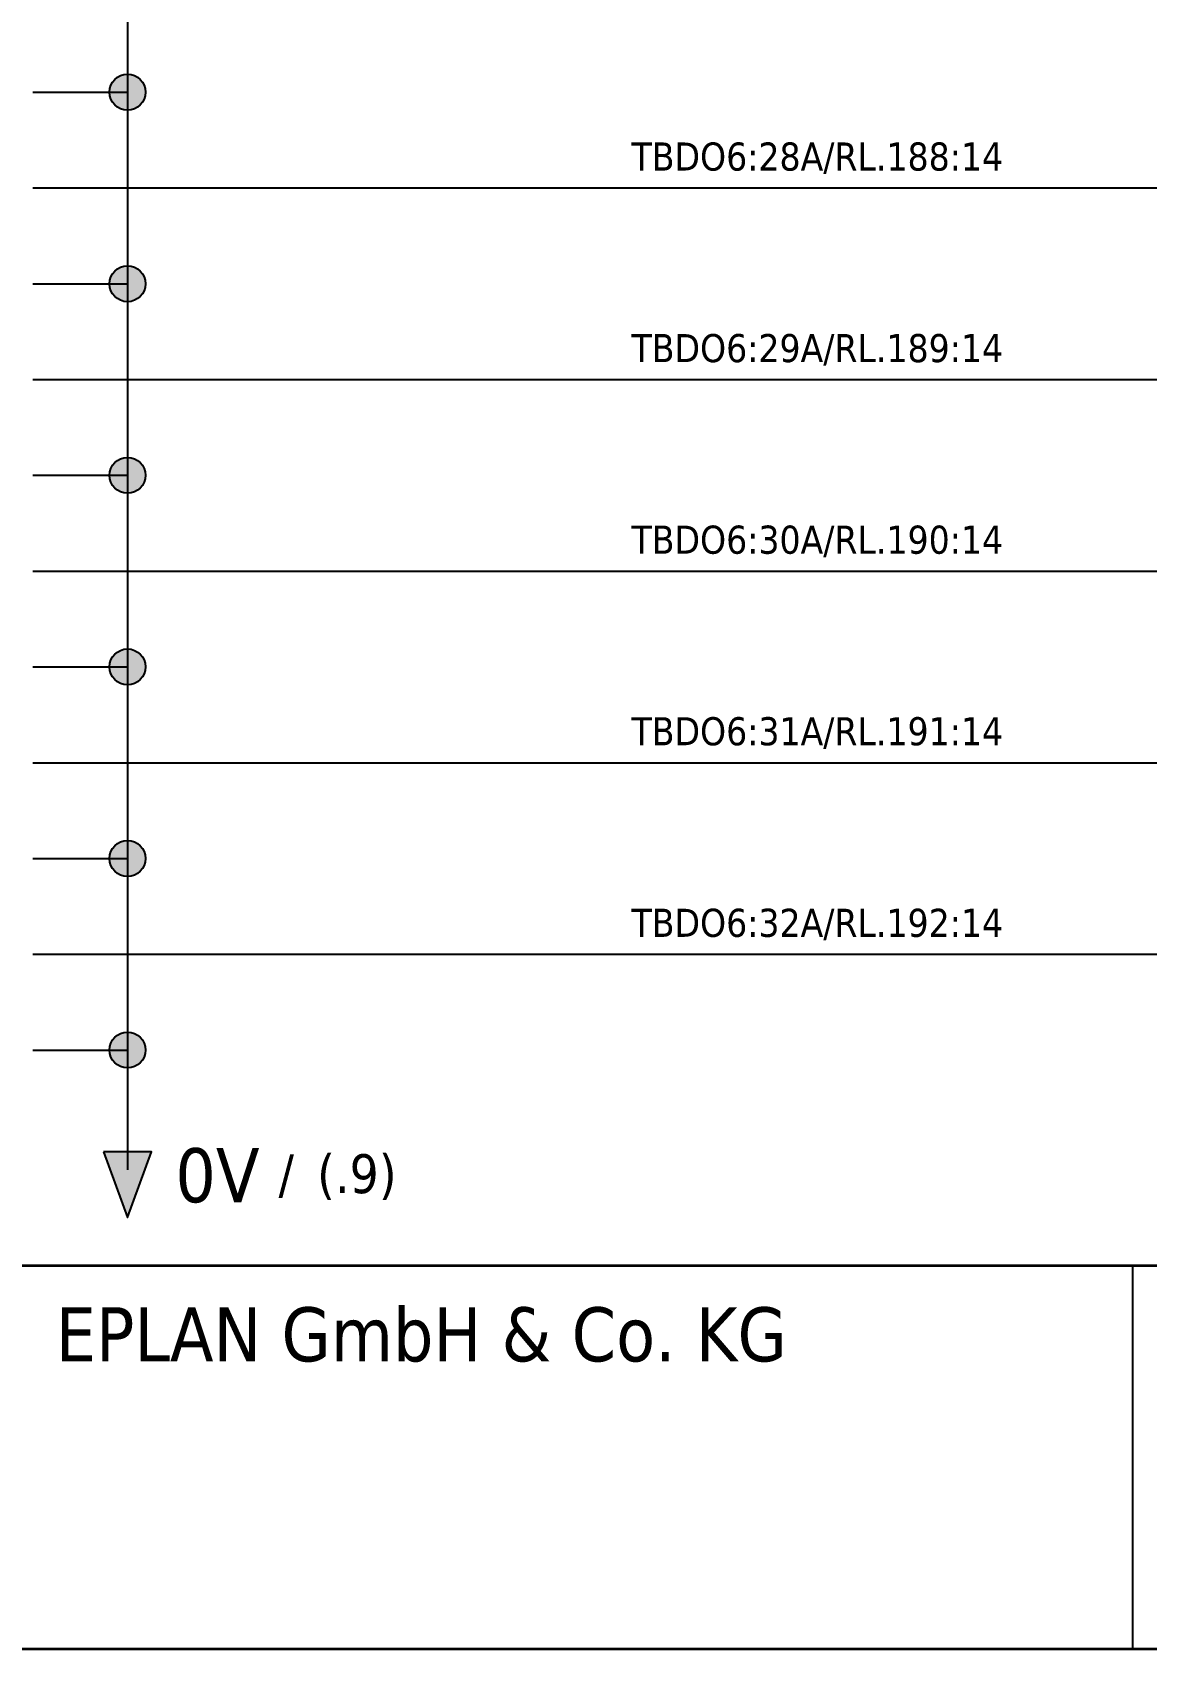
# Model space of a CAD drawing. Header units: millimetres. Extents: x 0 to 1792788, y -13 to 262234.
# Drawn here: x 184 to 230.6, y 0 to 67.5 of the extents above; entities that cross this region are included whole.
import ezdxf
from ezdxf.enums import TextEntityAlignment as Align

# ---------------------------------------------------------------- set-up
doc = ezdxf.new("R2010")
doc.units = ezdxf.units.MM
for name, color, linetype, lineweight in [('EPLAN201', 7, 'Continuous', 35), ('EPLAN311', 7, 'Continuous', 25), ('EPLAN403', 5, 'Continuous', 35), ('EPLAN405', 7, 'Continuous', 25), ('EPLAN442', 73, 'Continuous', 35), ('EPLAN451', 7, 'Continuous', 35), ('EPLAN452', 7, 'Continuous', 35), ('EPLAN453', 7, 'Continuous', 35)]:
    doc.layers.add(name, color=color, linetype=linetype, lineweight=lineweight)
doc.styles.add('Tahoma', font='')
doc.styles.get('Tahoma').set_extended_font_data('Tahoma')

# ---------------------------------------------------------------- blocks, each defined once
blk = doc.blocks.new('EPLFRAME')
at = {"layer": 'EPLAN201', "linetype": 'Continuous', "lineweight": 35, "ltscale": 4}
blk.add_line((0, 16), (420, 16), dxfattribs=at)
at = {"layer": 'EPLAN201', "linetype": 'Continuous', "lineweight": 25, "ltscale": 4}
blk.add_line((230, 0), (230, 16), dxfattribs=at)
at = {"layer": 'EPLAN201', "linetype": 'Continuous', "lineweight": 35, "ltscale": 4}
blk.add_lwpolyline([(0, 0), (420, 0), (420, 297), (0, 297)], close=True, dxfattribs=at)
at = {"layer": 'EPLAN451', "color": 7, "style": 'Tahoma'}
for tag, p, height in [('14_10014', (101, 12), 2.257), ('14_10015', (185, 12), 2.257), ('14_10011', (101, 5), 2.257), ('14_10013', (332, 5), 1.625), ('14_10151', (73, 1), 1.625), ('14_10300', (415, 1), 1.625)]:
    blk.add_attdef(tag, p, '', height=height, dxfattribs=at)
blk.add_attdef('4_25020', text='', height=1.625, dxfattribs=at).set_placement((413, 1), align=Align.RIGHT)
at = {"layer": 'EPLAN452', "color": 7, "style": 'Tahoma'}
for tag, p, height in [('4_11041', (1, 17), 2.257), ('4_11071[1]', (1, 13), 1.625), ('4_11074[1]', (21, 13), 1.625), ('4_11070[1]', (41, 13), 1.625), ('4_11024', (73, 13), 1.625), ('4_11011', (231, 12), 2.257), ('4_11030', (301, 12), 2.257), ('4_20132_1001', (374, 13), 1.625), ('4_11071[2]', (1, 9), 1.625), ('4_11074[2]', (21, 9), 1.625), ('4_11070[2]', (41, 9), 1.625), ('4_11022', (73, 9), 1.625), ('4_20134_1001', (374, 9), 1.625), ('4_11071[3]', (1, 5), 1.625), ('4_11074[3]', (21, 5), 1.625), ('4_11070[3]', (41, 5), 1.625), ('4_11080', (73, 5), 1.625), ('4_11059', (301, 5), 1.625)]:
    blk.add_attdef(tag, p, '', height=height, dxfattribs=at)
for tag, height, p in [('4_11040', 2.257, (419, 17)), ('4_11000', 1.625, (419, 5)), ('4_11085', 1.625, (141, 1)), ('4_11086', 1.625, (183, 1))]:
    blk.add_attdef(tag, text='', height=height, dxfattribs=at).set_placement(p, align=Align.RIGHT)
at = {"layer": 'EPLAN453', "color": 7, "style": 'Tahoma'}
for tag, p in [('53_19005_1', (21, 293)), ('53_19005', (63, 293)), ('53_19005_8', (105, 293)), ('53_19005_6', (147, 293)), ('53_19005_7', (189, 293)), ('53_19005_9', (231, 293)), ('53_19005_3', (273, 293)), ('53_19005_2', (315, 293)), ('53_19005_4', (357, 293)), ('53_19005_5', (399, 293))]:
    blk.add_attdef(tag, text='', height=1.355, dxfattribs=at).set_placement(p, align=Align.BOTTOM_CENTER)
blk = doc.blocks.new('EPLSYM_LibrarySPECIAL_Symbol308_Variant0_Placement0')
at = {"layer": 'EPLAN405', "color": 7, "style": 'Tahoma'}
for tag, p in [('17_31011', (1.5, 6.35)), ('17_31002', (1.5, 0.5))]:
    blk.add_attdef(tag, text='', height=1.174, dxfattribs=at).set_placement(p, align=Align.BOTTOM_LEFT)
for tag, p in [('17_31004', (1.5, 4.4)), ('17_31003', (1.5, 2.45))]:
    blk.add_attdef(tag, p, '', height=1.174, dxfattribs=at)
blk = doc.blocks.new('EPLSYM_LibrarySPECIAL_Symbol8_Variant3_Placement1')
at = {"layer": 'EPLAN311', "linetype": 'Continuous', "ltscale": 4}
blk.add_hatch(color=256, dxfattribs=at).paths.add_polyline_path([(-1, 0.75), (0, -2), (1, 0.75)], flags=0)
blk.add_line((0, 2), (0, 0.75), dxfattribs=at)
blk.add_lwpolyline([(-1, 0.75), (0, -2), (1, 0.75)], close=True, dxfattribs=at)
at = {"layer": 'EPLAN403', "color": 5, "style": 'Tahoma'}
blk.add_attdef('70_20010', text='', height=2.2575, dxfattribs=at).set_placement((0, -3.4515), align=Align.TOP_CENTER)
at = {"layer": 'EPLAN442', "color": 73, "style": 'Tahoma'}
blk.add_attdef('70_24300', text='', height=1.6254, dxfattribs=at).set_placement((0, -7.07508), align=Align.TOP_CENTER)

msp = doc.modelspace()

# ---------------------------------------------------------------- hatches: boundary and pattern name
at = {"layer": 'EPLAN311', "linetype": 'Continuous', "lineweight": 25, "ltscale": 4}
h = msp.add_hatch(color=7, dxfattribs=at)
edge = h.paths.add_edge_path(flags=0)
edge.add_arc((188, 65), 0.75, 0, 360)
h = msp.add_hatch(color=7, dxfattribs=at)
edge = h.paths.add_edge_path(flags=0)
edge.add_arc((188, 57), 0.75, 0, 360)
h = msp.add_hatch(color=7, dxfattribs=at)
edge = h.paths.add_edge_path(flags=0)
edge.add_arc((188, 49), 0.75, 0, 360)
h = msp.add_hatch(color=7, dxfattribs=at)
edge = h.paths.add_edge_path(flags=0)
edge.add_arc((188, 41), 0.75, 0, 360)
h = msp.add_hatch(color=7, dxfattribs=at)
edge = h.paths.add_edge_path(flags=0)
edge.add_arc((188, 33), 0.75, 0, 360)
h = msp.add_hatch(color=7, dxfattribs=at)
edge = h.paths.add_edge_path(flags=0)
edge.add_arc((188, 25), 0.75, 0, 360)

# ---------------------------------------------------------------- linework, layer by layer
at = {"layer": 'EPLAN311', "ltscale": 4}
for p, q in [((188, 73), (188, 65)), ((184.05, 65), (186, 65)), ((188, 65), (188, 57)), ((184.05, 57), (186, 57)), ((188, 57), (188, 49)), ((184.05, 49), (186, 49)), ((188, 49), (188, 41)), ((184.05, 41), (186, 41)), ((188, 41), (188, 33)), ((184.05, 33), (186, 33)), ((188, 33), (188, 25)), ((184.05, 25), (186, 25)), ((188, 25), (188, 20))]:
    msp.add_line(p, q, dxfattribs=at)
at = {"layer": 'EPLAN311', "color": 7, "linetype": 'Continuous', "lineweight": 25, "ltscale": 4}
for p, q in [((188, 67), (188, 63)), ((186, 65), (188, 65)), ((188, 59), (188, 55)), ((186, 57), (188, 57)), ((188, 51), (188, 47)), ((186, 49), (188, 49)), ((188, 43), (188, 39)), ((186, 41), (188, 41)), ((188, 35), (188, 31)), ((186, 33), (188, 33)), ((188, 27), (188, 23)), ((186, 25), (188, 25))]:
    msp.add_line(p, q, dxfattribs=at)
at = {"layer": 'EPLAN311', "color": 7, "ltscale": 4}
for p, q in [((184.05, 61), (244, 61)), ((184.05, 53), (244, 53)), ((184.05, 45), (244, 45)), ((184.05, 37), (244, 37)), ((184.05, 29), (244, 29))]:
    msp.add_line(p, q, dxfattribs=at)
at = {"layer": 'EPLAN311', "color": 7, "linetype": 'Continuous', "lineweight": 25, "ltscale": 4}
for centre in [(188, 65), (188, 57), (188, 49), (188, 41), (188, 33), (188, 25)]:
    msp.add_circle(centre, 0.75, dxfattribs=at)

# ---------------------------------------------------------------- block references
ref = msp.add_blockref('EPLFRAME', (0, 0))
ref.add_attrib('14_10015', 'EPLAN GmbH & Co. KG', (185, 12), dxfattribs={"layer": 'EPLAN451', "color": 7, "height": 2.2575, "style": 'Tahoma'})
ref = msp.add_blockref('EPLSYM_LibrarySPECIAL_Symbol308_Variant0_Placement0', (209, 61))
ref.add_attrib('17_31011', 'TBDO6:28A/RL.188:14', dxfattribs={"layer": 'EPLAN405', "color": 7, "height": 1.1739, "style": 'Tahoma'}).set_placement((209.055, 61.374), align=Align.BOTTOM_LEFT)
ref = msp.add_blockref('EPLSYM_LibrarySPECIAL_Symbol308_Variant0_Placement0', (209, 53))
ref.add_attrib('17_31011', 'TBDO6:29A/RL.189:14', dxfattribs={"layer": 'EPLAN405', "color": 7, "height": 1.1739, "style": 'Tahoma'}).set_placement((209.055, 53.374), align=Align.BOTTOM_LEFT)
ref = msp.add_blockref('EPLSYM_LibrarySPECIAL_Symbol308_Variant0_Placement0', (209, 45))
ref.add_attrib('17_31011', 'TBDO6:30A/RL.190:14', dxfattribs={"layer": 'EPLAN405', "color": 7, "height": 1.1739, "style": 'Tahoma'}).set_placement((209.055, 45.374), align=Align.BOTTOM_LEFT)
ref = msp.add_blockref('EPLSYM_LibrarySPECIAL_Symbol308_Variant0_Placement0', (209, 37))
ref.add_attrib('17_31011', 'TBDO6:31A/RL.191:14', dxfattribs={"layer": 'EPLAN405', "color": 7, "height": 1.1739, "style": 'Tahoma'}).set_placement((209.055, 37.374), align=Align.BOTTOM_LEFT)
ref = msp.add_blockref('EPLSYM_LibrarySPECIAL_Symbol308_Variant0_Placement0', (209, 29))
ref.add_attrib('17_31011', 'TBDO6:32A/RL.192:14', dxfattribs={"layer": 'EPLAN405', "color": 7, "height": 1.1739, "style": 'Tahoma'}).set_placement((209.055, 29.374), align=Align.BOTTOM_LEFT)
ref = msp.add_blockref('EPLSYM_LibrarySPECIAL_Symbol8_Variant3_Placement1', (188, 20))
ref.add_attrib('70_20010', '0V', dxfattribs={"layer": 'EPLAN403', "color": 5, "height": 2.2575, "style": 'Tahoma'}).set_placement((190, 19.774), align=Align.MIDDLE_LEFT)
ref.add_attrib('70_24350', '/', dxfattribs={"layer": 'EPLAN442', "color": 73, "height": 1.625, "style": 'Tahoma'}).set_placement((194.31, 19.837), align=Align.MIDDLE_LEFT)
ref.add_attrib('70_24300', '(.9)', dxfattribs={"layer": 'EPLAN442', "color": 73, "height": 1.6254, "style": 'Tahoma'}).set_placement((195.92, 19.837), align=Align.MIDDLE_LEFT)

doc.saveas('drawing.dxf')
